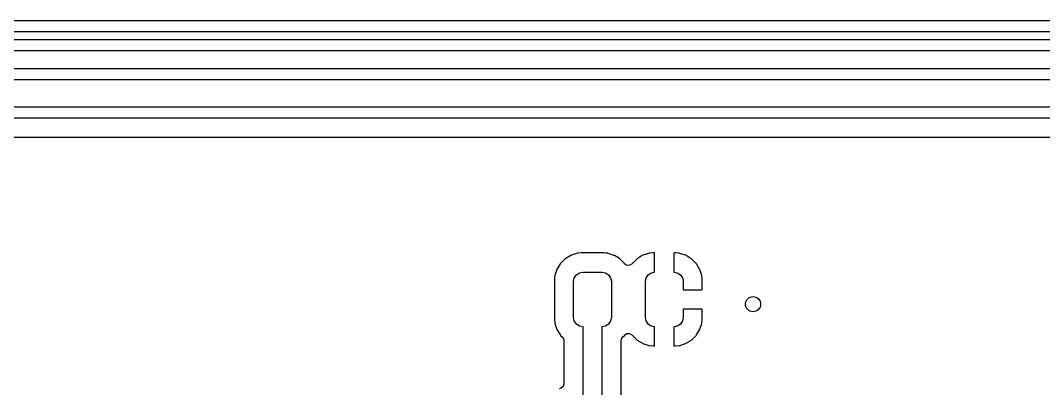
# Model space of a CAD drawing. Extents: x 51 to 243, y -135 to -54.
# Drawn here: x 86.01 to 113.1, y -63.96 to -54.21 of the extents above; entities that cross this region are included whole.
import ezdxf

# ---------------------------------------------------------------- set-up
doc = ezdxf.new("R2010")
doc.units = 0
doc.layers.add('BLACK', color=7, linetype='CONTINUOUS')

msp = doc.modelspace()

# ---------------------------------------------------------------- linework, layer by layer
at = {"layer": 'BLACK', "linetype": 'CONTINUOUS'}
for p, q in [((55.88, -54.206), (160.528, -54.206)), ((160.466, -54.506), (55.9421, -54.506)), ((72.4456, -54.714), (148.824, -54.714)), ((148.762, -55.014), (72.5077, -55.014)), ((72.39, -55.476), (144.506, -55.476)), ((144.444, -55.776), (72.4521, -55.776)), ((73.66, -56.492), (119.38, -56.492)), ((119.318, -56.792), (73.7895, -56.792)), ((74.2943, -57.3005), (119.055, -57.3005)), ((100.624, -60.415), (100.584, -60.4284)), ((100.745, -60.3747), (100.624, -60.415)), ((100.752, -60.3725), (100.745, -60.3747)), ((100.745, -60.3747), (100.745, -60.3747)), ((100.759, -60.3718), (100.752, -60.3725)), ((100.854, -60.3618), (100.759, -60.3718)), ((100.759, -60.3718), (100.759, -60.3718)), ((100.858, -60.3615), (100.854, -60.3618)), ((100.854, -60.3618), (100.854, -60.3618)), ((101.458, -60.3615), (100.858, -60.3615)), ((101.513, -60.3671), (101.458, -60.3615)), ((101.556, -60.3715), (101.513, -60.3671)), ((101.563, -60.3722), (101.556, -60.3715)), ((101.556, -60.3715), (101.556, -60.3715)), ((101.569, -60.3744), (101.563, -60.3722)), ((101.63, -60.3946), (101.569, -60.3744)), ((101.569, -60.3744), (101.569, -60.3744)), ((101.731, -60.4279), (101.63, -60.3946)), ((102.645, -60.3751), (102.491, -60.4266)), ((102.659, -60.3723), (102.645, -60.3751)), ((102.754, -60.3623), (102.659, -60.3723)), ((102.761, -60.362), (102.754, -60.3623)), ((102.79, -60.362), (102.761, -60.362)), ((102.798, -60.3637), (102.79, -60.362)), ((102.8, -60.3649), (102.798, -60.3637)), ((102.804, -60.3801), (102.8, -60.3649)), ((102.804, -60.8708), (102.804, -60.3801)), ((103.314, -60.3679), (103.312, -60.3755)), ((103.312, -60.3755), (103.312, -60.8708)), ((103.315, -60.3665), (103.314, -60.3679)), ((103.33, -60.362), (103.315, -60.3665)), ((103.355, -60.362), (103.33, -60.362)), ((103.362, -60.3623), (103.355, -60.362)), ((103.456, -60.372), (103.362, -60.3623)), ((103.469, -60.3749), (103.456, -60.372)), ((103.624, -60.426), (103.469, -60.3749)), ((100.305, -60.6529), (100.242, -60.7544)), ((100.309, -60.6467), (100.305, -60.6529)), ((100.305, -60.6529), (100.305, -60.6529)), ((100.434, -60.5215), (100.309, -60.6467)), ((100.584, -60.4284), (100.434, -60.5215)), ((101.737, -60.4317), (101.731, -60.4279)), ((101.845, -60.498), (101.737, -60.4317)), ((101.737, -60.4317), (101.737, -60.4317)), ((101.881, -60.5207), (101.845, -60.498)), ((102.006, -60.6457), (101.881, -60.5207)), ((102.01, -60.6516), (102.006, -60.6457)), ((102.017, -60.6594), (102.01, -60.6516)), ((102.078, -60.6951), (102.017, -60.6594)), ((102.207, -60.6508), (102.149, -60.6918)), ((102.214, -60.6418), (102.207, -60.6508)), ((102.329, -60.5271), (102.214, -60.6418)), ((102.34, -60.5181), (102.329, -60.5271)), ((102.478, -60.4328), (102.34, -60.5181)), ((102.491, -60.4266), (102.478, -60.4328)), ((103.637, -60.4322), (103.624, -60.426)), ((103.775, -60.5172), (103.637, -60.4322)), ((103.786, -60.5263), (103.775, -60.5172)), ((103.901, -60.6408), (103.786, -60.5263)), ((103.91, -60.6522), (103.901, -60.6408)), ((103.995, -60.79), (103.91, -60.6522)), ((100.17, -60.9362), (100.16, -60.9651)), ((100.196, -60.8581), (100.17, -60.9362)), ((100.216, -60.7973), (100.196, -60.8581)), ((100.242, -60.7544), (100.216, -60.7973)), ((100.677, -61.0243), (100.731, -60.9432)), ((100.731, -60.9432), (100.812, -60.889)), ((100.812, -60.889), (100.908, -60.87)), ((100.908, -60.87), (101.408, -60.87)), ((101.408, -60.87), (101.504, -60.889)), ((101.504, -60.889), (101.585, -60.9432)), ((101.585, -60.9432), (101.639, -61.0243)), ((102.149, -60.6918), (102.078, -60.6951)), ((102.577, -61.0243), (102.631, -60.9432)), ((102.631, -60.9432), (102.712, -60.889)), ((102.712, -60.889), (102.804, -60.8708)), ((103.312, -60.8708), (103.404, -60.889)), ((103.404, -60.889), (103.485, -60.9432)), ((103.485, -60.9432), (103.539, -61.0243)), ((104.001, -60.8032), (103.995, -60.79)), ((104.053, -60.9574), (104.001, -60.8032)), ((104.056, -60.9708), (104.053, -60.9574)), ((100.156, -61.0097), (100.149, -61.0696)), ((100.149, -61.0696), (100.149, -62.1204)), ((100.16, -60.972), (100.156, -61.0097)), ((100.16, -60.9651), (100.16, -60.972)), ((100.16, -60.972), (100.16, -60.972)), ((100.658, -61.12), (100.677, -61.0243)), ((100.658, -62.07), (100.658, -61.12)), ((101.639, -61.0243), (101.658, -61.12)), ((101.658, -61.12), (101.658, -62.07)), ((102.558, -61.12), (102.577, -61.0243)), ((102.558, -62.07), (102.558, -61.12)), ((103.539, -61.0243), (103.558, -61.12)), ((103.558, -61.12), (103.558, -61.341)), ((104.066, -61.0664), (104.056, -60.9708)), ((104.066, -61.0729), (104.066, -61.0664)), ((104.066, -61.3275), (104.066, -61.0729)), ((103.558, -61.341), (104.048, -61.341)), ((104.048, -61.341), (104.063, -61.3365)), ((104.063, -61.3365), (104.064, -61.3351)), ((104.064, -61.3351), (104.066, -61.3275)), ((104.052, -61.849), (103.558, -61.849)), ((103.558, -61.849), (103.558, -62.07)), ((104.06, -61.8507), (104.052, -61.849)), ((104.062, -61.8519), (104.06, -61.8507)), ((104.066, -61.8671), (104.062, -61.8519)), ((104.066, -62.1171), (104.066, -61.8671)), ((100.149, -62.1204), (100.15, -62.1236)), ((100.15, -62.1236), (100.15, -62.1236)), ((100.15, -62.1236), (100.16, -62.2179)), ((100.16, -62.2179), (100.16, -62.2262)), ((100.16, -62.2262), (100.163, -62.2327)), ((100.163, -62.2327), (100.163, -62.2327)), ((100.163, -62.2327), (100.189, -62.3105)), ((100.189, -62.3105), (100.216, -62.3939)), ((100.677, -62.1657), (100.658, -62.07)), ((100.731, -62.2468), (100.677, -62.1657)), ((100.812, -62.301), (100.731, -62.2468)), ((100.908, -62.32), (100.812, -62.301)), ((101.504, -62.301), (101.408, -62.32)), ((101.585, -62.2468), (101.504, -62.301)), ((101.639, -62.1657), (101.585, -62.2468)), ((101.658, -62.07), (101.639, -62.1657)), ((102.577, -62.1657), (102.558, -62.07)), ((102.631, -62.2468), (102.577, -62.1657)), ((102.712, -62.301), (102.631, -62.2468)), ((102.804, -62.3192), (102.712, -62.301)), ((103.404, -62.301), (103.312, -62.3192)), ((103.485, -62.2468), (103.404, -62.301)), ((103.539, -62.1657), (103.485, -62.2468)), ((103.558, -62.07), (103.539, -62.1657)), ((104.002, -62.3856), (104.053, -62.2313)), ((104.053, -62.2313), (104.056, -62.2179)), ((104.056, -62.2179), (104.066, -62.1236)), ((104.066, -62.1236), (104.066, -62.1171)), ((100.216, -62.3939), (100.31, -62.5443)), ((100.31, -62.5443), (100.315, -62.5495)), ((100.315, -62.5495), (100.363, -62.5973)), ((100.908, -64.62), (100.908, -62.32)), ((101.408, -62.32), (101.408, -75.475)), ((101.953, -62.5974), (102.002, -62.5485)), ((102.002, -62.5485), (102.007, -62.5433)), ((102.007, -62.5433), (102.01, -62.5388)), ((102.01, -62.5388), (102.067, -62.4982)), ((102.067, -62.4982), (102.138, -62.4949)), ((102.138, -62.4949), (102.2, -62.5306)), ((102.2, -62.5306), (102.207, -62.5391)), ((102.207, -62.5391), (102.215, -62.5492)), ((102.215, -62.5492), (102.33, -62.6637)), ((102.804, -62.8145), (102.804, -62.3192)), ((103.312, -62.3192), (103.312, -62.8099)), ((103.787, -62.6629), (103.902, -62.5482)), ((103.902, -62.5482), (103.911, -62.5368)), ((103.911, -62.5368), (103.996, -62.3988)), ((103.996, -62.3988), (104.002, -62.3856)), ((100.363, -62.5973), (100.397, -62.6595)), ((100.397, -62.6595), (100.399, -62.6864)), ((100.399, -62.6864), (100.399, -63.8355)), ((101.916, -62.6864), (101.937, -62.6183)), ((101.916, -75.1086), (101.916, -62.6864)), ((101.937, -62.6183), (101.953, -62.5974)), ((102.33, -62.6637), (102.341, -62.6728)), ((102.341, -62.6728), (102.479, -62.7578)), ((102.479, -62.7578), (102.492, -62.764)), ((102.492, -62.764), (102.647, -62.8151)), ((102.647, -62.8151), (102.66, -62.818)), ((102.66, -62.818), (102.754, -62.8277)), ((102.754, -62.8277), (102.761, -62.828)), ((102.761, -62.828), (102.786, -62.828)), ((102.786, -62.828), (102.801, -62.8235)), ((102.801, -62.8235), (102.802, -62.8221)), ((102.802, -62.8221), (102.804, -62.8145)), ((103.312, -62.8099), (103.316, -62.8251)), ((103.316, -62.8251), (103.318, -62.8263)), ((103.318, -62.8263), (103.326, -62.828)), ((103.326, -62.828), (103.355, -62.828)), ((103.355, -62.828), (103.362, -62.8277)), ((103.362, -62.8277), (103.457, -62.8177)), ((103.457, -62.8177), (103.471, -62.8149)), ((103.471, -62.8149), (103.625, -62.7634)), ((103.625, -62.7634), (103.638, -62.7572)), ((103.638, -62.7572), (103.776, -62.6719)), ((103.776, -62.6719), (103.787, -62.6629)), ((100.379, -63.9036), (100.326, -63.9501)), ((100.399, -63.8355), (100.379, -63.9036)), ((100.326, -63.9501), (100.273, -63.9615))]:
    msp.add_line(p, q, dxfattribs=at)
at = {"layer": 'BLACK'}
msp.add_circle((105.41, -61.722), 0.2, dxfattribs=at)

doc.saveas('drawing.dxf')
